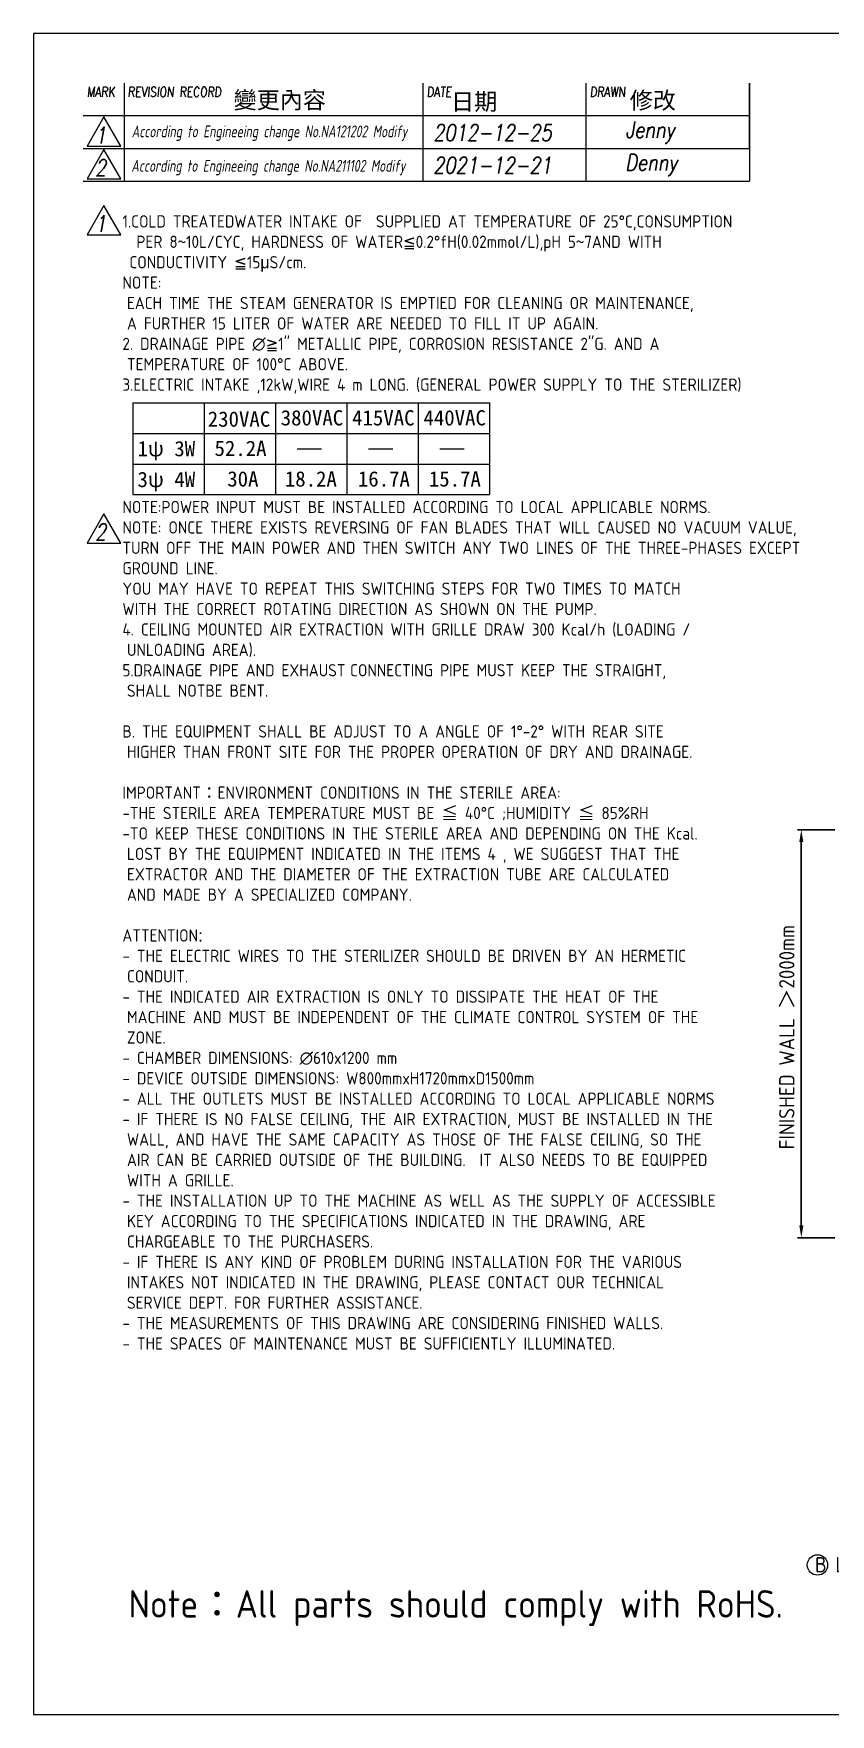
# Model space of a CAD drawing. Header units: millimetres. Extents: x -414134 to -402414, y -47635 to -39395.
# Drawn here: x -414134 to -410227, y -47635 to -39395 of the extents above; entities that cross this region are included whole.
import ezdxf

# ---------------------------------------------------------------- set-up
doc = ezdxf.new("R2010")
doc.units = ezdxf.units.MM
doc.layers.get('0').update_dxf_attribs({"lineweight": 25})
for name, color, linetype, lineweight in [('D', 3, 'Continuous', 13), ('F', 7, 'Continuous', 15), ('T', 4, 'Continuous', 15)]:
    doc.layers.add(name, color=color, linetype=linetype, lineweight=lineweight)
doc.styles.get("Standard").update_dxf_attribs({"font": 'KAIU.TTF'})
doc.styles.add('STU25', font='isocp2.shx')
doc.styles.add('Text', font='romans.shx', dxfattribs={"width": 0.8, "oblique": 10})
doc.dimstyles.new('STU25', dxfattribs={"dimscale": 30, "dimtxt": 2.5, "dimasz": 2, "dimexe": 0.6, "dimexo": 1, "dimgap": 1, "dimtad": 1, "dimdsep": 46, "dimtxsty": 'STU25', "dimcen": 2, "dimazin": 2, "dimtfac": 1, "dimtmove": 0, "dimatfit": 3, "dimfxl": 0, "dimtolj": 1, "dimtzin": 0, "dimarcsym": 0})

# ---------------------------------------------------------------- blocks, each defined once
blk = doc.blocks.new('*D19')
at = {"layer": 'D', "color": 0, "lineweight": -2}
for p, q in [((-410205.5, -43297.9), (-410387.2, -43297.9)), ((-410369.2, -43357.9), (-410369.2, -45237.9)), ((-410205.5, -45297.9), (-410387.2, -45297.9))]:
    blk.add_line(p, q, dxfattribs=at)
at = {"layer": 'D', "color": 0}
for points in [[(-410359.2, -43357.9), (-410379.2, -43357.9), (-410369.2, -43297.9)], [(-410379.2, -45237.9), (-410359.2, -45237.9), (-410369.2, -45297.9)]]:
    blk.add_solid(points, dxfattribs=at)
at = {"layer": 'Defpoints', "color": 0}
for p in [(-410175.5, -43297.9), (-410369.2, -45297.9), (-410175.5, -45297.9)]:
    blk.add_point(p, dxfattribs=at)
at = {"layer": 'D', "color": 0, "insert": (-410477.9, -44864.7), "char_height": 75, "attachment_point": 1, "rotation": 90, "style": 'STU25'}
blk.add_mtext('\\A1;FINISHED WALL {\\f標楷體|b0|i0|c136|p65;＞}2000mm', dxfattribs=at)

msp = doc.modelspace()

# ---------------------------------------------------------------- linework, layer by layer
at = {"layer": 'D'}
for p, q in [((-413648.488, -41204.968), (-411898.488, -41204.968)), ((-413648.488, -41204.968), (-413648.488, -41654.968)), ((-413298.488, -41204.968), (-413298.488, -41654.968)), ((-412948.488, -41204.968), (-412948.488, -41654.968)), ((-412598.488, -41204.968), (-412598.488, -41654.968)), ((-412248.488, -41204.968), (-412248.488, -41654.968)), ((-411898.488, -41204.968), (-411898.488, -41654.968)), ((-413648.488, -41354.968), (-411898.488, -41354.968)), ((-413648.488, -41504.968), (-411898.488, -41504.968)), ((-413648.488, -41654.968), (-411898.488, -41654.968))]:
    msp.add_line(p, q, dxfattribs=at)
at = {"layer": 'D', "color": 11}
for p, q in [((-412842.213, -41429.968), (-412722.532, -41429.968)), ((-412492.213, -41429.968), (-412372.532, -41429.968)), ((-412142.213, -41429.968), (-412022.532, -41429.968))]:
    msp.add_line(p, q, dxfattribs=at)
at = {"layer": 'D'}
msp.add_circle((-410290.032, -46902.311), 50, dxfattribs=at)
at = {"layer": 'F', "color": 7}
for p, q in [((-413690.807, -39638.337), (-413690.807, -40118.337)), ((-412224.007, -40118.337), (-412224.007, -39638.337)), ((-411424.007, -40118.337), (-411424.007, -39638.337)), ((-410624.007, -39958.337), (-410624.007, -39638.337)), ((-410624.007, -39798.337), (-413890.807, -39798.337)), ((-413890.807, -39958.337), (-410624.007, -39958.337)), ((-413890.807, -40118.337), (-410624.007, -40118.337))]:
    msp.add_line(p, q, dxfattribs=at)
at = {"layer": 'F'}
msp.add_line((-410624.007, -39638.337), (-410624.007, -40118.337), dxfattribs=at)
at = {"layer": 'F', "color": 6}
msp.add_lwpolyline([(-414134.381, -39394.763), (-414134.381, -47634.763), (-402414.381, -47634.763), (-402414.381, -39394.763)], close=True, dxfattribs=at)
msp.add_lwpolyline([(-414134.381, -39394.763), (-414134.381, -47634.763), (-402414.381, -47634.763), (-402414.381, -39394.763)], close=True, dxfattribs=at)
at = {"layer": 'F', "color": 7}
for points in [[(-413789.282, -39803.377), (-413872.384, -39947.315), (-413706.179, -39947.315)], [(-413789.282, -39963.377), (-413872.384, -40107.315), (-413706.179, -40107.315)], [(-413789.282, -40237.179), (-413872.384, -40381.117), (-413706.179, -40381.117)], [(-413789.282, -41748.643), (-413872.384, -41892.582), (-413706.179, -41892.582)]]:
    msp.add_lwpolyline(points, close=True, dxfattribs=at)

# ---------------------------------------------------------------- texts
at = {"lineweight": -3}
for s, p in [('變更內容', (-413153.621, -39761.701)), ('日期', (-412086.811, -39769.612)), ('修改', (-411210.83, -39763.284))]:
    msp.add_text(s, height=83.0297, dxfattribs=at).set_placement(p)
at = {"layer": 'D', "color": 11, "attachment_point": 1, "style": 'STU25'}
for s, insert, char_height in [('{\\A1;}\\P{\\A1;}\\P{\\A1;1.COLD TREATEDWATER INTAKE OF  SUPPLIED AT TEMPERATURE OF 25°C,CONSUMPTION}\\P{\\A1;  PER 8}{\\A1;\\f標楷體|b0|i0|c136|p65;~}{\\A1;\\Fisocp2.shx;10L/CYC, HARDNESS OF WATER}{\\A1;\\f新細明體|b0|i0|c136|p16;≦}{\\A1;\\Fisocp2.shx;0.2°fH(0.02mmol/L),pH 5}{\\A1;\\f標楷體|b0|i0|c136|p65;~}{\\A1;\\Fisocp2.shx;7AND WITH }\\P{\\A1;\\Fisocp2.shx; CONDUCTIVITY }{\\A1;\\f新細明體|b0|i0|c136|p16;≦}{\\A1;\\Fisocp2.shx;15}{\\A1;\\f新細明體|b0|i0|c136|p16;μ}{\\A1;\\Fisocp2.shx;S/cm.}\\P{\\A1;\\Fisocp2.shx;NOTE:}\\P{\\A1;\\F????; }{\\A1;\\Fisocp2.shx;EACH TIME THE STEAM GENERATOR IS EMPTIED FOR CLEANING OR MAINTENANCE, }\\P{\\A1;\\F????; }{\\A1;\\Fisocp2.shx;A FURTHER 15 LITER OF WATER ARE NEEDED TO FILL IT UP AGAIN.}\\P{\\A1;\\Fisocp2.shx;2. DRAINAGE PIPE ∅}{\\A1;\\f新細明體|b0|i0|c136|p16;≧}{\\A1;\\Fisocp2.shx;1" METALLIC PIPE, CORROSION RESISTANCE 2"G. AND A }\\P{\\A1;\\F???; }{\\A1;\\Fisocp2.shx;TEMPERATURE OF 100°C ABOVE.}\\P{\\A1;\\Fisocp2.shx;3.ELECTRIC INTAKE ,12kW,WIRE 4 m LONG. (GENERAL POWER SUPPLY TO THE STERILIZER)}\\P{\\A1;\\Fisocp2.shx;}\\P{\\A1;\\Fisocp2.shx;}\\P{\\A1;\\Fisocp2.shx;}\\P{\\A1;\\Fisocp2.shx;}\\P{\\A1;\\Fisocp2.shx;}\\P{\\A1;\\Fisocp2.shx;NOTE:POWER INPUT MUST BE INSTALLED ACCORDING TO LOCAL APPLICABLE NORMS.}\\P{\\A1;NOTE: ONCE THERE EXISTS REVERSING OF FAN BLADES THAT WILL CAUSED NO VACUUM VALUE, }\\P{\\A1;TURN OFF THE MAIN POWER AND THEN SWITCH ANY TWO LINES OF THE THREE-PHASES EXCEPT }\\P{\\A1;GROUND LINE. }\\P{\\A1;YOU MAY HAVE TO REPEAT THIS SWITCHING STEPS FOR TWO TIMES TO MATCH }\\P{\\A1;WITH THE CORRECT ROTATING DIRECTION AS SHOWN ON THE PUMP. }\\P{\\A1;\\Fisocp2.shx;4. CEILING MOUNTED AIR EXTRACTION WITH GRILLE DRAW 300 Kcal/h (LOADING / }\\P{\\A1;\\F???; }{\\A1;\\Fisocp2.shx;UNLOADING AREA).}\\P{\\A1;\\Fisocp2.shx;5.DRAINAGE PIPE AND EXHAUST}{\\A1;\\F????; }{\\A1;\\Fisocp2.shx;CONNECTING PIPE MUST KEEP THE STRAIGHT,}\\P{\\A1;\\F????; }{\\A1;\\Fisocp2.shx;SHALL NOTBE BENT.}\\P{\\A1;\\Fisocp2.shx;}\\P{\\A1;\\Fisocp2.shx;B. THE EQUIPMENT SHALL BE ADJUST TO A ANGLE OF 1°-2° WITH REAR SITE }\\P{\\A1;\\F???; }{\\A1;\\Fisocp2.shx;HIGHER THAN FRONT SITE FOR THE PROPER OPERATION OF DRY AND DRAINAGE.}\\P{\\A1;\\Fisocp2.shx;}\\P{\\A1;\\Fisocp2.shx;IMPORTANT}{\\A1;\\f標楷體|b0|i0|c136|p65;：}{\\A1;\\Fisocp2.shx;ENVIRONMENT CONDITIONS IN THE STERILE AREA:}\\P{\\A1;\\Fisocp2.shx;-THE STERILE AREA TEMPERATURE MUST BE }{\\A1;\\f標楷體|b0|i0|c136|p65;≦}{\\A1;\\Fisocp2.shx; 40°C ;HUMIDITY }{\\A1;\\f標楷體|b0|i0|c136|p65;≦}{\\A1;\\Fisocp2.shx; 85%RH}\\P{\\A1;\\Fisocp2.shx;-TO KEEP THESE CONDITIONS IN THE STERILE AREA AND DEPENDING ON THE Kcal. }\\P{\\A1;\\F???; }{\\A1;\\Fisocp2.shx;LOST BY THE EQUIPMENT INDICATED IN THE ITEMS 4 , WE SUGGEST THAT THE }\\P{\\A1;\\F???; }{\\A1;\\Fisocp2.shx;EXTRACTOR AND THE DIAMETER OF THE EXTRACTION TUBE ARE CALCULATED }\\P{\\A1;\\F???; }{\\A1;\\Fisocp2.shx;AND MADE BY A SPECIALIZED COMPANY.}\\P{\\A1;\\Fisocp2.shx;}\\P{\\A1;\\Fisocp2.shx;ATTENTION}{\\A1;\\fArial|b0|i0|c0|p34;:}\\P{\\A1;\\Fisocp2.shx;- THE ELECTRIC WIRES TO THE STERILIZER SHOULD BE DRIVEN BY AN HERMETIC }\\P{\\A1;\\F???; }{\\A1;\\Fisocp2.shx;CONDUIT.  }\\P{\\A1;\\Fisocp2.shx;- THE INDICATED AIR EXTRACTION IS ONLY TO DISSIPATE THE HEAT OF THE }\\P{\\A1;\\F???; }{\\A1;\\Fisocp2.shx;MACHINE AND MUST BE INDEPENDENT OF THE CLIMATE CONTROL SYSTEM OF THE }\\P{\\A1;\\F???; }{\\A1;\\Fisocp2.shx;ZONE.}\\P{\\A1;\\Fisocp2.shx;- CHAMBER DIMENSIONS: ∅610x1200 mm}\\P{\\A1;\\Fisocp2.shx;- DEVICE OUTSIDE DIMENSIONS: W800mmxH1720mmxD1500mm}\\P{\\A1;\\Fisocp2.shx;- ALL THE OUTLETS MUST BE INSTALLED ACCORDING TO LOCAL APPLICABLE NORMS}\\P{\\A1;\\Fisocp2.shx;- IF THERE IS NO FALSE CEILING, THE AIR EXTRACTION, MUST BE INSTALLED IN THE }\\P{\\A1;\\F???; }{\\A1;\\Fisocp2.shx;WALL, AND HAVE THE SAME CAPACITY AS THOSE OF THE FALSE CEILING, SO THE }\\P{\\A1;\\F???; }{\\A1;\\Fisocp2.shx;AIR CAN BE CARRIED OUTSIDE OF THE BUILDING.  IT ALSO NEEDS TO BE EQUIPPED }\\P{\\A1;\\F???; }{\\A1;\\Fisocp2.shx;WITH A GRILLE.}\\P{\\A1;\\Fisocp2.shx;- THE INSTALLATION UP TO THE MACHINE AS WELL AS THE SUPPLY OF ACCESSIBLE }\\P{\\A1;\\F???; }{\\A1;\\Fisocp2.shx;KEY ACCORDING TO THE SPECIFICATIONS INDICATED IN THE DRAWING, ARE }\\P{\\A1;\\F???; }{\\A1;\\Fisocp2.shx;CHARGEABLE TO THE PURCHASERS. }\\P{\\A1;\\Fisocp2.shx;- IF THERE IS ANY KIND OF PROBLEM DURING INSTALLATION FOR THE VARIOUS }\\P{\\A1;\\F???; }{\\A1;\\Fisocp2.shx;INTAKES NOT INDICATED IN THE DRAWING, PLEASE CONTACT OUR TECHNICAL }\\P{\\A1;\\F???; }{\\A1;\\Fisocp2.shx;SERVICE DEPT. FOR FURTHER ASSISTANCE.}\\P{\\A1;\\Fisocp2.shx;- THE MEASUREMENTS OF THIS DRAWING ARE CONSIDERING FINISHED WALLS.}\\P{\\A1;\\Fisocp2.shx;- THE SPACES OF MAINTENANCE MUST BE SUFFICIENTLY ILLUMINATED.}', (-413698.848, -40085.39), 59.999996), ('{\\f標楷體|b0|i0|c136|p65;230VAC}', (-413280.245, -41246.918), 75), ('{\\f標楷體|b0|i0|c136|p65;380VAC}', (-412922.362, -41240.733), 75), ('{\\f標楷體|b0|i0|c136|p65;415VAC}', (-412572.362, -41240.733), 75), ('{\\f標楷體|b0|i0|c136|p65;440VAC}', (-412222.362, -41240.733), 75), ('{\\f標楷體|b0|i0|c136|p65;1ψ 3W}', (-413624.68, -41391.885), 75), ('{\\f標楷體|b0|i0|c136|p65;52.2A}', (-413246.98, -41390.287), 75), ('{\\f標楷體|b0|i0|c136|p65;3ψ 4W}', (-413624.68, -41542.957), 75), ('{\\f標楷體|b0|i0|c136|p65;30A}', (-413184.56, -41540.287), 75), ('{\\f標楷體|b0|i0|c136|p65;18.2A}', (-412902.193, -41540.287), 75), ('{\\f標楷體|b0|i0|c136|p65;16.7A}', (-412544.03, -41540.287), 75), ('{\\f標楷體|b0|i0|c136|p65;15.7A}', (-412195.928, -41540.287), 75)]:
    msp.add_mtext(s, dxfattribs=dict(at, insert=insert, char_height=char_height))
at = {"layer": 'D', "color": 11, "insert": (-410302.036, -46863.226), "char_height": 75, "attachment_point": 1}
msp.add_mtext('{\\Fisocp2.shx;\\C3;B LEVEL ADJUSTER}', dxfattribs=at)
at = {"layer": 'D', "color": 0, "insert": (-413668.372, -47025.6), "char_height": 135.00867, "attachment_point": 1, "style": 'STU25'}
msp.add_mtext('Note{\\f標楷體|b0|i0|c136|p65;：}All parts should comply with RoHS.', dxfattribs=at)
at = {"layer": 'F', "color": 1, "lineweight": 15, "style": 'Text', "oblique": 5, "width": 0.8}
for s, p in [('MARK', (-413873.116, -39704.382)), ('REVISION RECORD', (-413673.116, -39704.382)), ('DATE', (-412206.316, -39704.382)), ('DRAWN', (-411406.316, -39704.382))]:
    msp.add_text(s, height=48, dxfattribs=at).set_placement(p)
at = {"layer": 'T', "lineweight": 20, "style": 'Text', "oblique": 10, "width": 0.8}
for s, p in [('1', (-413832.782, -39932.673)), ('2012-12-25', (-412174.535, -39920.156)), ('Jenny', (-411232.048, -39906.112)), ('2', (-413832.782, -40092.673)), ('2021-12-21', (-412174.535, -40080.156)), ('Denny', (-411232.048, -40066.112)), ('1', (-413832.782, -40366.475)), ('2', (-413832.782, -41877.939))]:
    msp.add_text(s, height=80, dxfattribs=at).set_placement(p)
at = {"layer": 'T', "linetype": 'Continuous', "lineweight": 20, "char_height": 58, "attachment_point": 1, "style": 'Text'}
for s, insert in [('{\\Fisocp2.shx|c136;According to Engineeing change No.NA121202 Modify}', (-413653.557, -39845.08)), ('{\\Fisocp2.shx|c136;According to Engineeing change No.NA211102 Modify}', (-413655.295, -40013.746))]:
    msp.add_mtext(s, dxfattribs=dict(at, insert=insert))

# ---------------------------------------------------------------- dimensions: what is measured, and where the dimension line sits
at = {"layer": 'D'}
dim = msp.add_linear_dim(base=(-410369.167, -45297.93), p1=(-410175.48, -43297.93), p2=(-410175.48, -45297.93), angle=90, text='FINISHED WALL {\\f標楷體|b0|i0|c136|p65;＞}<>mm', dimstyle='STU25', dxfattribs=at)
dim.commit()
dim.dimension.update_dxf_attribs({"geometry": '*D19', "text_midpoint": (-410369.167, -44297.93), "dimtype": 160})

doc.saveas('drawing.dxf')
